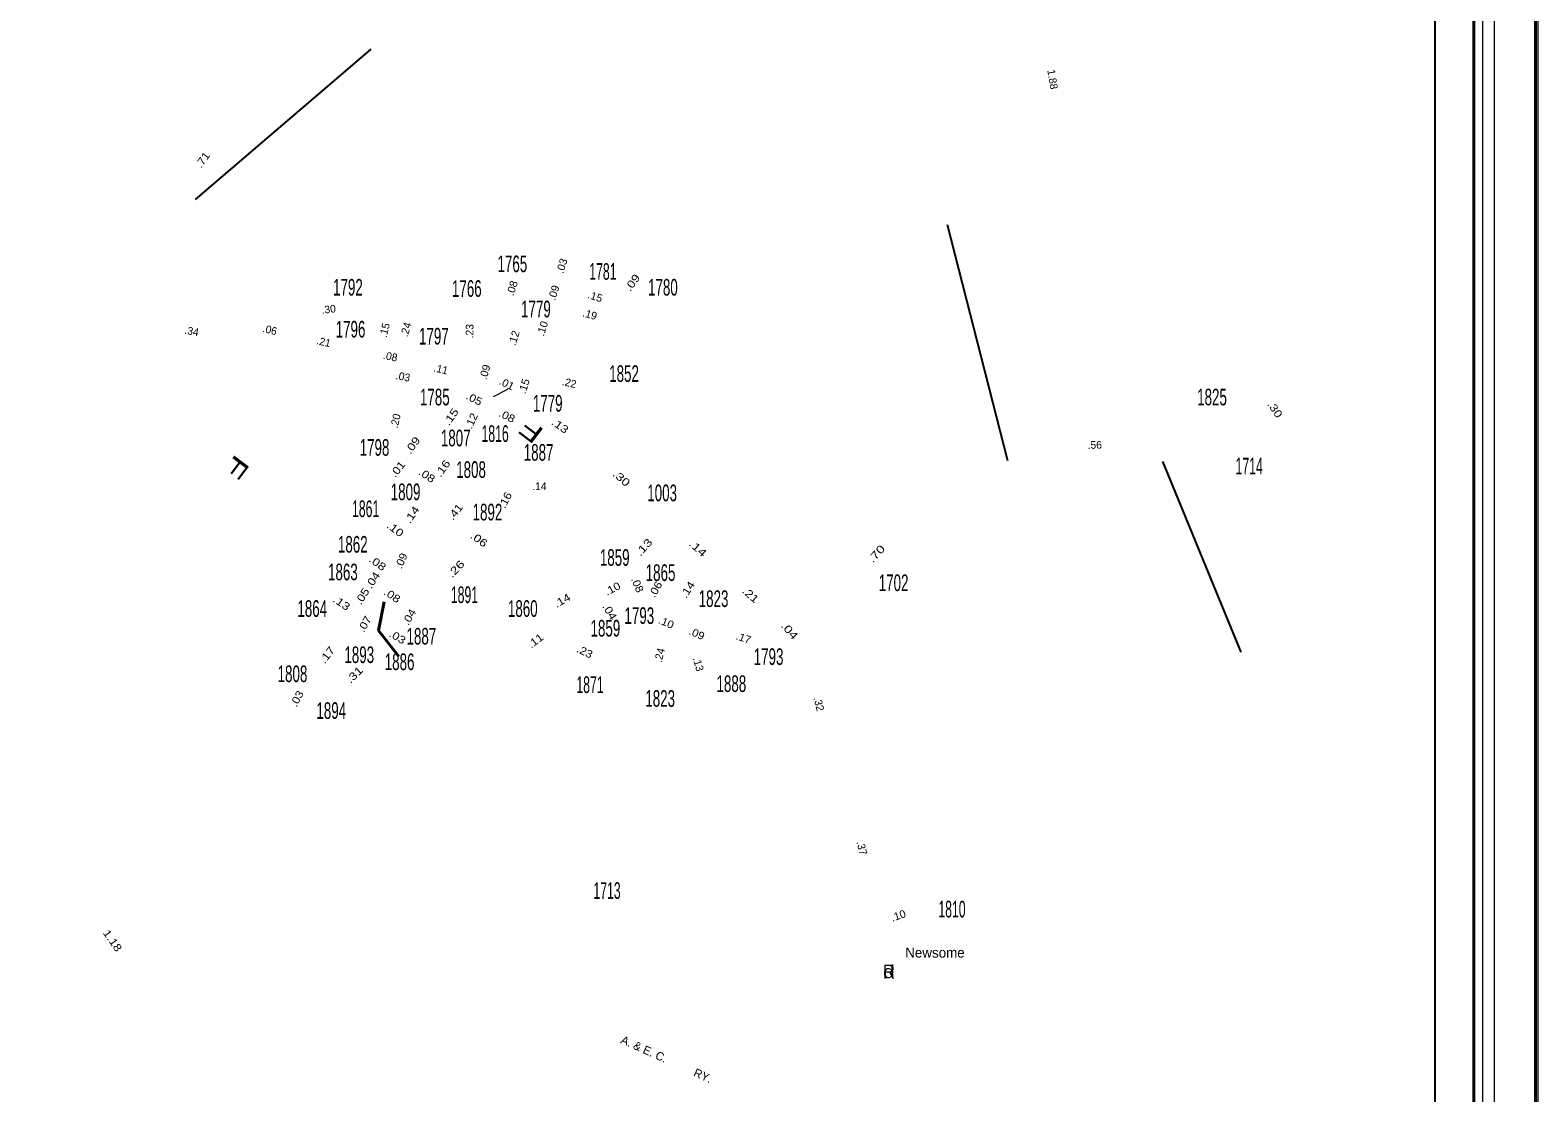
# Model space of a CAD drawing. Extents: x 639533 to 738376, y 153272 to 340837.
# Drawn here: x 714090 to 736717, y 245746 to 261693 of the extents above; entities that cross this region are included whole.
import ezdxf
from ezdxf.enums import TextEntityAlignment as Align

# ---------------------------------------------------------------- set-up
doc = ezdxf.new("R2010")
doc.units = 0
doc.header["$LTSCALE"] = 48
for name, color, linetype, lineweight in [('1', 7, 'Continuous', 13), ('20', 7, 'Continuous', 40), ('23', 7, 'Continuous', 25), ('31', 7, 'Continuous', 25), ('34', 7, 'Continuous', 13), ('38', 7, 'Continuous', 40), ('40', 7, 'Continuous', 13), ('56', 7, 'Continuous', 40), ('63', 7, 'Continuous', 25)]:
    doc.layers.add(name, color=color, linetype=linetype, lineweight=lineweight)
doc.layers.add('47', color=7, linetype='Continuous')

msp = doc.modelspace()

# ---------------------------------------------------------------- linework, layer by layer
at = {"layer": '1'}
msp.add_lwpolyline([(736716.52, 219132.43), (640085.87, 219132.43), (640085.87, 275529.47), (736716.52, 275529.47)], close=True, dxfattribs=at)
at = {"layer": '20'}
for points in [[(640120.87, 275494.47), (736681.51, 275494.47), (736681.51, 219167.43), (640120.87, 219167.43)], [(643308.73, 274385.51), (735756.01, 274385.51), (735756.01, 220259.14), (643308.73, 220259.14)]]:
    msp.add_lwpolyline(points, close=True, dxfattribs=at)
at = {"layer": '20', "lineweight": 13}
msp.add_lwpolyline([(642999.54, 274710.97), (642999.54, 219949.86), (643178.09, 220128.54), (643178.09, 274516.14), (735886.62, 274516.14), (735886.62, 220128.54), (643178.09, 220128.54), (642999.54, 219949.86), (736065.2, 219949.86), (736065.2, 274710.97)], close=True, dxfattribs=at)
at = {"layer": '31'}
for p, q in [((716572.51, 259152.32), (719209.84, 261409.7)), ((728761.49, 255228.92), (727855.91, 258773.97)), ((731081.71, 255219.4), (732257.38, 252357.92))]:
    msp.add_line(p, q, dxfattribs=at)
at = {"layer": '38'}
msp.add_lwpolyline([(719622.98, 252294.08), (719319.05, 252686.01), (719404.11, 253115.27)], dxfattribs=at)
at = {"layer": '40'}
msp.add_line((721253.46, 256303.02), (721038.84, 256191.07), dxfattribs=at)
at = {"layer": '63'}
msp.add_lwpolyline([(643716.41, 273977.82), (735171.55, 273977.82), (735171.55, 241394.64), (719273.37, 241394.64), (719273.37, 220703.66), (643716.41, 220703.66)], close=True, dxfattribs=at)

# ---------------------------------------------------------------- texts
at = {"layer": '23'}
for s, width, p in [('1765', 0.6, (721326.9, 258061.31)), ('1781', 0.55, (722685.12, 257946.33)), ('1792', 0.6, (718859.16, 257709.39)), ('1766', 0.6, (720643.4, 257690.71)), ('1780', 0.6, (723586.14, 257709.79)), ('1779', 0.6, (721680.25, 257383.43)), ('1796', 0.6, (718898.13, 257080.04)), ('1797', 0.6, (720148.93, 256975.76)), ('1852', 0.6, (723002.87, 256413.91)), ('1785', 0.6, (720163.18, 256062.22)), ('1779', 0.6, (721857.09, 255967.97)), ('1825', 0.6, (731826.93, 256062.46)), ('1807', 0.6, (720477.18, 255447.54)), ('1816', 0.55, (721068.01, 255513.49)), ('1798', 0.6, (719258.34, 255305.87)), ('1887', 0.6, (721720.68, 255231.71)), ('1808', 0.6, (720707, 254973.59)), ('1714', 0.55, (732384.44, 255027.29)), ('1809', 0.6, (719724.43, 254639.16)), ('1003', 0.6, (723574.84, 254623.67)), ('1861', 0.55, (719124.84, 254386.38)), ('1892', 0.6, (720952.91, 254336.28)), ('1862', 0.6, (718932.01, 253852.49)), ('1859', 0.6, (722863.02, 253654.61)), ('1863', 0.6, (718783.68, 253437.24)), ('1865', 0.6, (723550.7, 253427.06)), ('1702', 0.6, (727048.28, 253275.46)), ('1891', 0.55, (720608.18, 253096.14)), ('1823', 0.6, (724346.18, 253036.81)), ('1864', 0.6, (718323.84, 252888.51)), ('1860', 0.6, (721483.34, 252888.51)), ('1793', 0.6, (723232.43, 252782.19)), ('1859', 0.6, (722723.05, 252593.16)), ('1887', 0.6, (719961.5, 252473.26)), ('1893', 0.6, (719029.46, 252195.47)), ('1886', 0.6, (719634.56, 252089.49)), ('1793', 0.6, (725171.96, 252166.5)), ('1808', 0.6, (718027.18, 251909.7)), ('1871', 0.55, (722492.01, 251746.57)), ('1888', 0.6, (724613.18, 251761.4)), ('1894', 0.6, (718609.32, 251357.22)), ('1823', 0.6, (723545.18, 251538.94)), ('1713', 0.55, (722747.49, 248657.01)), ('1810', 0.55, (727924.37, 248378.31))]:
    msp.add_text(s, height=250, dxfattribs=dict(at, width=width)).set_placement(p, align=Align.CENTER)
at = {"layer": '34'}
msp.add_text('Newsome', height=150, dxfattribs=at).set_placement((727668.98, 247775.52), align=Align.CENTER)
for s, height, width, p in [('d', 197, 1.2, (726977.56, 247466.76)), ('R', 210, 0.9, (726977.57, 247460.26))]:
    msp.add_text(s, height=height, dxfattribs=dict(at, width=width)).set_placement(p, align=Align.CENTER)
at = {"layer": '40'}
for s, rotation, p in [('1.88', 279.29, (729378.18, 260945.01)), ('.30', 7.141, (718577.22, 257447.45)), ('.19', 343.674, (722474.54, 257372.29)), ('.06', 345.53, (717674.07, 257140.64)), ('.15', 75.521, (719464.36, 257177.58)), ('.24', 73.678, (719784.1, 257184.75)), ('.23', 88.883, (720742.03, 257173.93)), ('.34', 349.034, (716504.11, 257118.82)), ('.21', 347.042, (718482.5, 256958.14)), ('.08', 348.115, (719484.05, 256740.18)), ('.11', 346.827, (720241.87, 256549.11)), ('.03', 348.936, (719675.21, 256437.83)), ('.22', 346.816, (722168.62, 256344.32)), ('.20', 76.717, (719628.58, 255816.96)), ('.56', 1.307, (730068.77, 255411.99)), ('.14', 0.298, (721733.49, 254790.96)), ('.24', 75.499, (723591.35, 252298.93)), ('.13', 285.888, (724063, 252163.68)), ('.32', 284.065, (725872.32, 251567.36)), ('.37', 284.647, (726517.54, 249406.17))]:
    msp.add_text(s, height=115, rotation=rotation, dxfattribs=at).set_placement(p, align=Align.CENTER)
for s, rotation, width, p in [('.71', 54.79, 1.15, (716726.25, 259714.19)), ('.03', 72.254, 1.05, (722123.66, 258138.47)), ('.09', 54.141, 1.25, (723174.01, 257870.9)), ('.08', 71.957, 1.05, (721377.64, 257803.37)), ('.09', 72.254, 1.05, (722002.67, 257736.69)), ('.15', 342.066, 1.05, (722550.96, 257641.02)), ('.10', 72.101, 1.05, (721831.21, 257197.41)), ('.12', 71.964, 1.05, (721404.63, 257055.93)), ('.09', 73.422, 1.05, (720969.3, 256546.39)), ('.01', 333.459, 1.05, (721217.61, 256335.11)), ('.15', 72.147, 1.05, (721556.62, 256333.07)), ('.05', 333.564, 1.15, (720729.37, 256108.46)), ('.15', 54.806, 1.25, (720451.67, 255857.36)), ('.12', 65.097, 1.1, (720764.95, 255806.06)), ('.08', 333.459, 1.15, (721221.43, 255850.8)), ('.30', 304.752, 1.25, (732723.97, 255970.2)), ('.13', 324.604, 1.25, (722010.05, 255708.26)), ('.09', 54.382, 1.25, (719875.1, 255430.98)), ('.16', 54.69, 1.25, (720327.94, 255083.69)), ('.01', 51.838, 1.2, (719650.1, 255070.59)), ('.08', 326.277, 1.2, (720012.89, 254963.06)), ('.30', 318.734, 1.3, (722926.53, 254925.82)), ('.41', 51.858, 1.2, (720515.48, 254429.85)), ('.16', 63.406, 1.15, (721270.57, 254614.72)), ('.14', 55.816, 1.25, (719866.18, 254389.28)), ('.10', 323.42, 1.25, (719535.4, 254157.99)), ('.06', 323.772, 1.25, (720792.52, 254004.47)), ('.13', 47.988, 1.35, (723342.84, 253894.32)), ('.14', 318.247, 1.35, (724072.66, 253874.4)), ('.70', 47.988, 1.35, (726833.7, 253796.52)), ('.08', 323.831, 1.25, (719270.93, 253648.01)), ('.09', 66.264, 1.1, (719710.31, 253707.25)), ('.26', 46.539, 1.35, (720522.26, 253568.6)), ('.04', 57.098, 1.2, (719279.69, 253407.98)), ('.08', 292.955, 1.1, (723151.5, 253348.3)), ('.06', 60.197, 1.15, (723522.81, 253272.15)), ('.14', 57.441, 1.2, (724004.86, 253266.84)), ('.05', 57.817, 1.2, (719121.29, 253166.71)), ('.08', 326.066, 1.2, (719491.62, 253160.86)), ('.14', 30.357, 1.2, (722102.84, 253085.09)), ('.10', 27.668, 1.15, (722855.43, 253261.24)), ('.21', 318.73, 1.25, (724864.82, 253174.27)), ('.13', 325.699, 1.25, (718731.43, 253050.19)), ('.04', 60.197, 1.15, (719828.01, 252858.22)), ('.04', 301.075, 1.2, (722739.08, 252937.4)), ('.07', 60.027, 1.15, (719158.72, 252752.41)), ('.10', 337.166, 1.1, (723612.95, 252751.06)), ('.04', 311.766, 1.35, (725444.73, 252642.11)), ('.03', 329.413, 1.2, (719574.17, 252538.03)), ('.11', 36.657, 1.15, (721707.44, 252484.45)), ('.09', 336.065, 1.1, (724072.45, 252584.86)), ('.17', 340.867, 1.05, (724777.64, 252518.4)), ('.17', 52.364, 1.25, (718592.51, 252283.16)), ('.23', 334.517, 1.15, (722388.1, 252314.36)), ('.31', 44.344, 1.3, (718997.02, 251978.3)), ('.03', 61.687, 1.15, (718143.47, 251633.97)), ('.10', 19.225, 1.05, (727138.2, 248352.31)), ('1.18', 304.896, 1.2, (715279.22, 247997.7))]:
    msp.add_text(s, height=115, rotation=rotation, dxfattribs=dict(at, width=width)).set_placement(p, align=Align.CENTER)
at = {"layer": '47'}
msp.add_text('A. & E. C.          RY.', height=125, rotation=335.749, dxfattribs=at).set_placement((723615.47, 246193.43), align=Align.CENTER)
at = {"layer": '56', "width": 1.4}
for rotation, p in [(142.69, (721692.61, 255782.36)), (233.136, (717084.7, 255216.84))]:
    msp.add_text('F', height=275, rotation=rotation, dxfattribs=at).set_placement(p, align=Align.CENTER)

doc.saveas('drawing.dxf')
